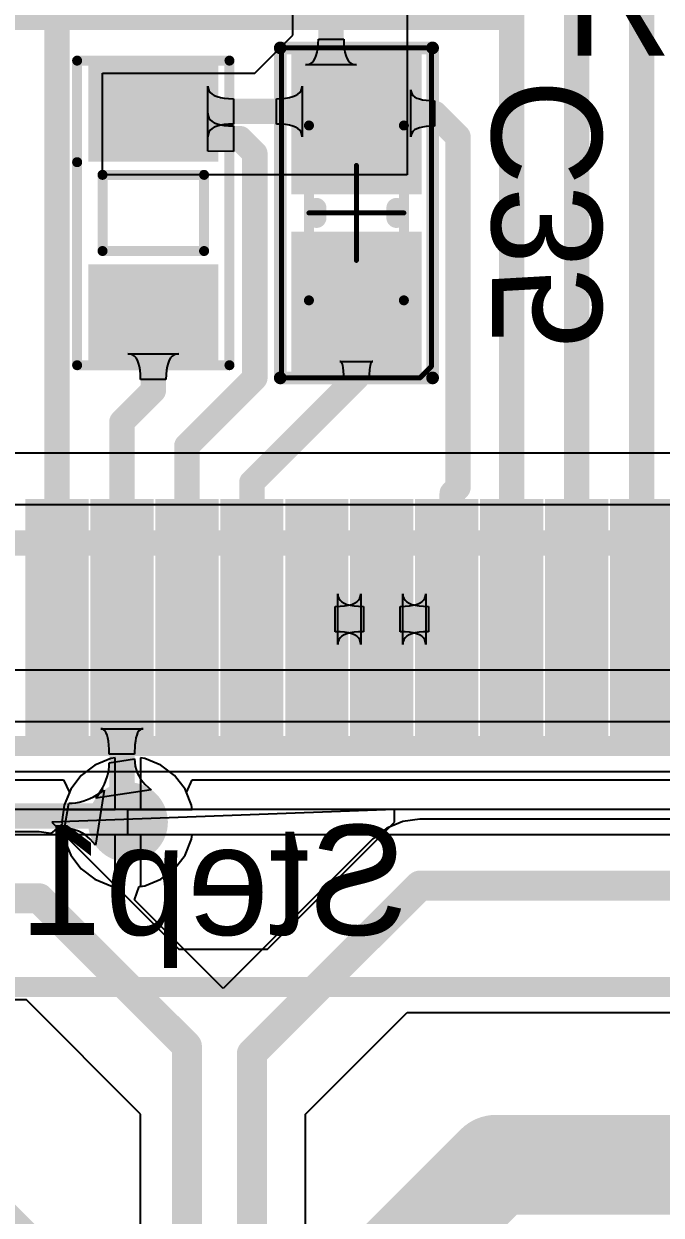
# Model space of a CAD drawing. Header units: millimetres. Extents: x -0.28 to 4.38, y -0.01 to 4.88.
# Drawn here: x 1.824 to 2.075, y 1.3002 to 1.7695 of the extents above; entities that cross this region are included whole.
import ezdxf

# ---------------------------------------------------------------- set-up
doc = ezdxf.new("R2010")
doc.units = ezdxf.units.MM
doc.header["$MEASUREMENT"] = 0
for name, color, linetype in [('BottomLayer', 5, 'Continuous'), ('BottomOverlay', 54, 'Continuous'), ('BottomPaste', 16, 'Continuous'), ('BottomSolder', 6, 'Continuous'), ('Mechanical13', 56, 'Continuous'), ('Mechanical15', 56, 'Continuous'), ('MultiLayer', 9, 'Continuous'), ('TopLayer', 1, 'Continuous'), ('TopOverlay', 2, 'Continuous'), ('TopPaste', 8, 'Continuous'), ('TopSolder', 216, 'Continuous'), ('ViaHoleLayer', 16, 'Continuous')]:
    doc.layers.add(name, color=color, linetype=linetype)

# ---------------------------------------------------------------- blocks, each defined once
blk = doc.blocks.new('DRV8432_B_38')
at = {"layer": 'BottomLayer'}
for points in [[(-0.04331, -0.04272), (-0.04331, -0.05965), (0.04331, -0.04272), (0.04331, -0.05965)], [(-0.04331, -0.06831), (-0.04331, -0.08524), (0.04331, -0.06831), (0.04331, -0.08524)], [(-0.04331, -0.0939), (-0.04331, -0.11083), (0.04331, -0.0939), (0.04331, -0.11083)], [(-0.04331, -0.11949), (-0.04331, -0.13642), (0.04331, -0.11949), (0.04331, -0.13642)], [(-0.04331, -0.14508), (-0.04331, -0.16201), (0.04331, -0.14508), (0.04331, -0.16201)], [(-0.04331, -0.17067), (-0.04331, -0.1876), (0.04331, -0.17067), (0.04331, -0.1876)], [(-0.04331, -0.19626), (-0.04331, -0.21319), (0.04331, -0.19626), (0.04331, -0.21319)], [(-0.04331, -0.22185), (-0.04331, -0.23878), (0.04331, -0.22185), (0.04331, -0.23878)], [(-0.04331, -0.24744), (-0.04331, -0.26437), (0.04331, -0.24744), (0.04331, -0.26437)], [(-0.04331, -0.27303), (-0.04331, -0.28996), (0.04331, -0.27303), (0.04331, -0.28996)]]:
    blk.add_solid(points, dxfattribs=at)
at = {"layer": 'BottomOverlay', "const_width": 0.00787}
for points in [[(0.05, -0.53499), (0.05, 0.1)], [(0.145, -0.045), (0.145, 0.005)], [(0.145, -0.44), (0.145, -0.045)]]:
    blk.add_lwpolyline(points, dxfattribs=at)
at = {"layer": 'BottomOverlay', "const_width": 0.00394}
blk.add_lwpolyline([(0.14303, -0.045, 1), (0.14697, -0.045, 1)], format="xyb", close=True, dxfattribs=at)
blk.add_lwpolyline([(0.14303, -0.045, 1), (0.14697, -0.045, 1)], format="xyb", close=True, dxfattribs=at)
at = {"layer": 'BottomPaste'}
for points in [[(-0.04331, -0.04272), (-0.04331, -0.05965), (0.04331, -0.04272), (0.04331, -0.05965)], [(-0.04331, -0.06831), (-0.04331, -0.08524), (0.04331, -0.06831), (0.04331, -0.08524)], [(-0.04331, -0.0939), (-0.04331, -0.11083), (0.04331, -0.0939), (0.04331, -0.11083)], [(-0.04331, -0.11949), (-0.04331, -0.13642), (0.04331, -0.11949), (0.04331, -0.13642)], [(-0.04331, -0.14508), (-0.04331, -0.16201), (0.04331, -0.14508), (0.04331, -0.16201)], [(-0.04331, -0.17067), (-0.04331, -0.1876), (0.04331, -0.17067), (0.04331, -0.1876)], [(-0.04331, -0.19626), (-0.04331, -0.21319), (0.04331, -0.19626), (0.04331, -0.21319)], [(-0.04331, -0.22185), (-0.04331, -0.23878), (0.04331, -0.22185), (0.04331, -0.23878)], [(-0.04331, -0.24744), (-0.04331, -0.26437), (0.04331, -0.24744), (0.04331, -0.26437)], [(-0.04331, -0.27303), (-0.04331, -0.28996), (0.04331, -0.27303), (0.04331, -0.28996)]]:
    blk.add_solid(points, dxfattribs=at)
at = {"layer": 'BottomSolder'}
for points in [[(-0.04731, -0.03872), (-0.04731, -0.06365), (0.04731, -0.03872), (0.04731, -0.06365)], [(-0.04731, -0.06431), (-0.04731, -0.08924), (0.04731, -0.06431), (0.04731, -0.08924)], [(-0.04731, -0.0899), (-0.04731, -0.11483), (0.04731, -0.0899), (0.04731, -0.11483)], [(-0.04731, -0.11549), (-0.04731, -0.14042), (0.04731, -0.11549), (0.04731, -0.14042)], [(-0.04731, -0.14108), (-0.04731, -0.16601), (0.04731, -0.14108), (0.04731, -0.16601)], [(-0.04731, -0.16667), (-0.04731, -0.1916), (0.04731, -0.16667), (0.04731, -0.1916)], [(-0.04731, -0.19226), (-0.04731, -0.21719), (0.04731, -0.19226), (0.04731, -0.21719)], [(-0.04731, -0.21785), (-0.04731, -0.24278), (0.04731, -0.21785), (0.04731, -0.24278)], [(-0.04731, -0.24344), (-0.04731, -0.26837), (0.04731, -0.24344), (0.04731, -0.26837)], [(-0.04731, -0.26903), (-0.04731, -0.29396), (0.04731, -0.26903), (0.04731, -0.29396)]]:
    blk.add_solid(points, dxfattribs=at)
blk = doc.blocks.new('SW1_SMD_41')
at = {"layer": 'TopLayer'}
for points in [[(-0.16142, -0.01575), (-0.11417, -0.01575), (-0.16142, 0.01575), (-0.11417, 0.01575)], [(0.16142, 0.01575), (0.11417, 0.01575), (0.16142, -0.01575), (0.11417, -0.01575)]]:
    blk.add_solid(points, dxfattribs=at)
at = {"layer": 'TopOverlay', "const_width": 0.01}
for points in [[(0.111, 0.073), (-0.111, 0.073)], [(-0.111, 0.073), (-0.111, 0.028)], [(0.111, 0.073), (0.111, 0.028)], [(-0.05, 0.025), (-0.05, -0.025)], [(0.05, 0.025), (-0.05, 0.025)], [(0.05, 0.025), (0.05, -0.025)], [(-0.111, -0.028), (-0.111, -0.073)], [(0.05, -0.025), (-0.05, -0.025)], [(0.111, -0.028), (0.111, -0.073)], [(0.111, -0.073), (-0.111, -0.073)]]:
    blk.add_lwpolyline(points, dxfattribs=at)
at = {"layer": 'TopOverlay', "const_width": 0.005}
for points in [[(-0.1135, 0.073, 1), (-0.1085, 0.073, 1)], [(-0.1135, 0.073, 1), (-0.1085, 0.073, 1)], [(0.1085, 0.073, 1), (0.1135, 0.073, 1)], [(0.1085, 0.073, 1), (0.1135, 0.073, 1)], [(-0.1135, 0.028, 1), (-0.1085, 0.028, 1)], [(0.1085, 0.028, 1), (0.1135, 0.028, 1)], [(-0.0525, 0.025, 1), (-0.0475, 0.025, 1)], [(-0.0525, 0.025, 1), (-0.0475, 0.025, 1)], [(0.0475, 0.025, 1), (0.0525, 0.025, 1)], [(0.0475, 0.025, 1), (0.0525, 0.025, 1)], [(-0.1135, -0.028, 1), (-0.1085, -0.028, 1)], [(-0.0525, -0.025, 1), (-0.0475, -0.025, 1)], [(-0.0525, -0.025, 1), (-0.0475, -0.025, 1)], [(0.0475, -0.025, 1), (0.0525, -0.025, 1)], [(0.0475, -0.025, 1), (0.0525, -0.025, 1)], [(0.1085, -0.028, 1), (0.1135, -0.028, 1)], [(-0.1135, -0.073, 1), (-0.1085, -0.073, 1)], [(-0.1135, -0.073, 1), (-0.1085, -0.073, 1)], [(0.1085, -0.073, 1), (0.1135, -0.073, 1)], [(0.1085, -0.073, 1), (0.1135, -0.073, 1)]]:
    blk.add_lwpolyline(points, format="xyb", close=True, dxfattribs=at)
at = {"layer": 'TopOverlay'}
blk.add_solid([(-0.05, -0.025), (0.05, -0.025), (-0.05, 0.025), (0.05, 0.025)], dxfattribs=at)
at = {"layer": 'TopPaste'}
for points in [[(-0.16142, -0.01575), (-0.11417, -0.01575), (-0.16142, 0.01575), (-0.11417, 0.01575)], [(0.16142, 0.01575), (0.11417, 0.01575), (0.16142, -0.01575), (0.11417, -0.01575)]]:
    blk.add_solid(points, dxfattribs=at)
at = {"layer": 'TopSolder'}
for points in [[(-0.16542, -0.01975), (-0.11017, -0.01975), (-0.16542, 0.01975), (-0.11017, 0.01975)], [(0.16542, 0.01975), (0.11017, 0.01975), (0.16542, -0.01975), (0.11017, -0.01975)]]:
    blk.add_solid(points, dxfattribs=at)
blk = doc.blocks.new('RES_SMD_0603_BIG_B_42')
at = {"layer": 'BottomLayer'}
for points in [[(-0.05575, -0.02165), (-0.02425, -0.02165), (-0.05575, 0.02165), (-0.02425, 0.02165)], [(0.02425, -0.02165), (0.05575, -0.02165), (0.02425, 0.02165), (0.05575, 0.02165)]]:
    blk.add_solid(points, dxfattribs=at)
at = {"layer": 'BottomOverlay', "const_width": 0.00394}
for points in [[(-0.06, 0.03), (-0.06, -0.03)], [(-0.06, 0.03), (0.02, 0.03)], [(0.02, 0.03), (0.06, 0.03)], [(0.06, 0.03), (0.06, -0.03)], [(-0.015, 0.02), (-0.015, -0.02)], [(-0.015, 0.02), (0.015, 0.02)], [(0.015, 0.02), (0.015, -0.02)], [(-0.015, -0.02), (0.015, -0.02)], [(-0.06, -0.03), (0.06, -0.03)]]:
    blk.add_lwpolyline(points, dxfattribs=at)
at = {"layer": 'BottomOverlay', "const_width": 0.00197}
for points in [[(-0.06098, 0.03, 1), (-0.05902, 0.03, 1)], [(-0.06098, 0.03, 1), (-0.05902, 0.03, 1)], [(0.01901, 0.03, 1), (0.02098, 0.03, 1)], [(0.01901, 0.03, 1), (0.02098, 0.03, 1)], [(0.05902, 0.03, 1), (0.06098, 0.03, 1)], [(0.05902, 0.03, 1), (0.06098, 0.03, 1)], [(-0.01599, 0.02, 1), (-0.01402, 0.02, 1)], [(-0.01599, 0.02, 1), (-0.01402, 0.02, 1)], [(0.01401, 0.02, 1), (0.01598, 0.02, 1)], [(0.01401, 0.02, 1), (0.01598, 0.02, 1)], [(-0.01599, -0.02, 1), (-0.01402, -0.02, 1)], [(-0.01599, -0.02, 1), (-0.01402, -0.02, 1)], [(0.01401, -0.02, 1), (0.01598, -0.02, 1)], [(0.01401, -0.02, 1), (0.01598, -0.02, 1)], [(-0.06098, -0.03, 1), (-0.05902, -0.03, 1)], [(-0.06098, -0.03, 1), (-0.05902, -0.03, 1)], [(0.05902, -0.03, 1), (0.06098, -0.03, 1)], [(0.05902, -0.03, 1), (0.06098, -0.03, 1)]]:
    blk.add_lwpolyline(points, format="xyb", close=True, dxfattribs=at)
at = {"layer": 'BottomPaste'}
for points in [[(-0.05575, -0.02165), (-0.02425, -0.02165), (-0.05575, 0.02165), (-0.02425, 0.02165)], [(0.02425, -0.02165), (0.05575, -0.02165), (0.02425, 0.02165), (0.05575, 0.02165)]]:
    blk.add_solid(points, dxfattribs=at)
at = {"layer": 'BottomSolder'}
for points in [[(-0.05975, -0.02565), (-0.02025, -0.02565), (-0.05975, 0.02565), (-0.02025, 0.02565)], [(0.02025, -0.02565), (0.05975, -0.02565), (0.02025, 0.02565), (0.05975, 0.02565)]]:
    blk.add_solid(points, dxfattribs=at)
blk = doc.blocks.new('CN_SMD_0603_____B_67')
at = {"layer": 'BottomLayer'}
for points in [[(-0.05862, 0.02165), (-0.05862, -0.02165), (-0.01138, 0.02165), (-0.01138, -0.02165)], [(0.01138, 0.02165), (0.01138, -0.02165), (0.05862, 0.02165), (0.05862, -0.02165)]]:
    blk.add_solid(points, dxfattribs=at)
at = {"layer": 'BottomOverlay'}
for points, const_width in [([(-0.065, 0.03), (0.065, 0.03)], 0.005), ([(-0.065, 0.03), (-0.065, -0.03)], 0.005), ([(0.065, 0.03), (0.065, -0.03)], 0.005), ([(-0.00197, 0.01575), (0.00197, 0.01575)], 0.00787), ([(-0.00197, -0.01575), (0.00197, -0.01575)], 0.00787), ([(-0.065, -0.03), (0.065, -0.03)], 0.005)]:
    blk.add_lwpolyline(points, dxfattribs=dict(at, const_width=const_width))
for points, const_width in [([(-0.06625, 0.03, 1), (-0.06375, 0.03, 1)], 0.0025), ([(-0.06625, 0.03, 1), (-0.06375, 0.03, 1)], 0.0025), ([(0.06375, 0.03, 1), (0.06625, 0.03, 1)], 0.0025), ([(0.06375, 0.03, 1), (0.06625, 0.03, 1)], 0.0025), ([(-0.00394, 0.01575, 1), (0, 0.01575, 1)], 0.00394), ([(0, 0.01575, 1), (0.00394, 0.01575, 1)], 0.00394), ([(-0.00394, -0.01575, 1), (0, -0.01575, 1)], 0.00394), ([(0, -0.01575, 1), (0.00394, -0.01575, 1)], 0.00394), ([(-0.06625, -0.03, 1), (-0.06375, -0.03, 1)], 0.0025), ([(-0.06625, -0.03, 1), (-0.06375, -0.03, 1)], 0.0025), ([(0.06375, -0.03, 1), (0.06625, -0.03, 1)], 0.0025), ([(0.06375, -0.03, 1), (0.06625, -0.03, 1)], 0.0025)]:
    blk.add_lwpolyline(points, format="xyb", close=True, dxfattribs=dict(at, const_width=const_width))
at = {"layer": 'BottomPaste'}
for points in [[(-0.05862, 0.02165), (-0.05862, -0.02165), (-0.01138, 0.02165), (-0.01138, -0.02165)], [(0.01138, 0.02165), (0.01138, -0.02165), (0.05862, 0.02165), (0.05862, -0.02165)]]:
    blk.add_solid(points, dxfattribs=at)
at = {"layer": 'BottomSolder'}
for points in [[(-0.06262, 0.02565), (-0.06262, -0.02565), (-0.00738, 0.02565), (-0.00738, -0.02565)], [(0.00738, 0.02565), (0.00738, -0.02565), (0.06262, 0.02565), (0.06262, -0.02565)]]:
    blk.add_solid(points, dxfattribs=at)
at = {"layer": 'Mechanical13', "const_width": 0.00394}
for points in [[(0.03445, 0.0187), (-0.03445, 0.0187)], [(-0.03445, 0.0187), (-0.03445, -0.0187)], [(0.03445, 0.0187), (0.03445, -0.0187)], [(-0.03445, -0.0187), (0.03445, -0.0187)]]:
    blk.add_lwpolyline(points, dxfattribs=at)
at = {"layer": 'Mechanical13', "const_width": 0.00197}
for points in [[(-0.03543, 0.0187, 1), (-0.03346, 0.0187, 1)], [(-0.03543, 0.0187, 1), (-0.03346, 0.0187, 1)], [(0.03346, 0.0187, 1), (0.03543, 0.0187, 1)], [(0.03346, 0.0187, 1), (0.03543, 0.0187, 1)], [(-0.03543, -0.0187, 1), (-0.03346, -0.0187, 1)], [(-0.03543, -0.0187, 1), (-0.03346, -0.0187, 1)], [(0.03346, -0.0187, 1), (0.03543, -0.0187, 1)], [(0.03346, -0.0187, 1), (0.03543, -0.0187, 1)]]:
    blk.add_lwpolyline(points, format="xyb", close=True, dxfattribs=at)
at = {"layer": 'Mechanical15', "const_width": 0.00197}
for points in [[(-0.065, 0.02953), (-0.065, -0.025)], [(-0.065, 0.02953), (0.065, 0.02953)], [(0.065, 0.02953), (0.065, -0.02953)], [(0, 0.0187), (0, -0.0187)], [(-0.0187, 0), (0.0187, 0)], [(-0.065, -0.025), (-0.06047, -0.02953)], [(-0.06047, -0.02953), (0.065, -0.02953)]]:
    blk.add_lwpolyline(points, dxfattribs=at)
at = {"layer": 'Mechanical15', "const_width": 0.000984}
for points in [[(-0.06549, 0.02953, 1), (-0.06451, 0.02953, 1)], [(-0.06549, 0.02953, 1), (-0.06451, 0.02953, 1)], [(0.06451, 0.02953, 1), (0.06549, 0.02953, 1)], [(0.06451, 0.02953, 1), (0.06549, 0.02953, 1)], [(-0.00049, 0.0187, 1), (0.00049, 0.0187, 1)], [(-0.01919, 0, 1), (-0.01821, 0, 1)], [(0.01821, 0, 1), (0.01919, 0, 1)], [(-0.00049, -0.0187, 1), (0.00049, -0.0187, 1)], [(-0.06549, -0.025, 1), (-0.06451, -0.025, 1)], [(-0.06549, -0.025, 1), (-0.06451, -0.025, 1)], [(-0.06096, -0.02953, 1), (-0.05998, -0.02953, 1)], [(-0.06096, -0.02953, 1), (-0.05998, -0.02953, 1)], [(0.06451, -0.02953, 1), (0.06549, -0.02953, 1)], [(0.06451, -0.02953, 1), (0.06549, -0.02953, 1)]]:
    blk.add_lwpolyline(points, format="xyb", close=True, dxfattribs=at)

msp = doc.modelspace()

# ---------------------------------------------------------------- linework, layer by layer
at = {"layer": 'BottomLayer'}
for p, q in [((1.93, 1.765), (1.93, 1.825)), ((1.975, 1.825), (1.975, 1.71)), ((1.915, 1.75), (1.93, 1.765)), ((1.9398, 1.75986), (1.93995, 1.76158)), ((1.93995, 1.76158), (1.94, 1.7635)), ((1.94, 1.7635), (1.95, 1.7635)), ((1.95, 1.7635), (1.95005, 1.76158)), ((1.95005, 1.76158), (1.9502, 1.75986)), ((1.9382, 1.755), (1.93875, 1.75591)), ((1.93875, 1.75591), (1.9392, 1.75703)), ((1.9392, 1.75703), (1.93955, 1.75834)), ((1.93955, 1.75834), (1.9398, 1.75986)), ((1.9502, 1.75986), (1.95045, 1.75834)), ((1.95045, 1.75834), (1.9508, 1.75703)), ((1.9508, 1.75703), (1.95125, 1.75591)), ((1.95125, 1.75591), (1.9518, 1.755)), ((1.935, 1.75338), (1.93595, 1.75348)), ((1.955, 1.75338), (1.935, 1.75338)), ((1.93595, 1.75348), (1.9368, 1.75379)), ((1.9368, 1.75379), (1.93755, 1.75429)), ((1.93755, 1.75429), (1.9382, 1.755)), ((1.9518, 1.755), (1.95245, 1.75429)), ((1.95245, 1.75429), (1.9532, 1.75379)), ((1.9532, 1.75379), (1.95405, 1.75348)), ((1.95405, 1.75348), (1.955, 1.75338)), ((1.855, 1.75), (1.915, 1.75)), ((1.855, 1.71), (1.855, 1.75)), ((1.89653, 1.725), (1.89653, 1.745)), ((1.89653, 1.745), (1.89663, 1.74405)), ((1.89663, 1.74405), (1.89693, 1.7432)), ((1.89693, 1.7432), (1.89743, 1.74245)), ((1.89743, 1.74245), (1.89813, 1.7418)), ((1.89813, 1.7418), (1.89903, 1.74125)), ((1.89903, 1.74125), (1.90013, 1.7408)), ((1.92994, 1.7408), (1.93106, 1.74125)), ((1.93106, 1.74125), (1.93197, 1.7418)), ((1.93197, 1.7418), (1.93268, 1.74245)), ((1.93268, 1.74245), (1.93318, 1.7432)), ((1.93318, 1.7432), (1.93349, 1.74405)), ((1.93349, 1.74405), (1.93359, 1.745)), ((1.93359, 1.745), (1.93359, 1.725)), ((1.97641, 1.72494), (1.97641, 1.74347)), ((1.97641, 1.74347), (1.97651, 1.74266)), ((1.97651, 1.74266), (1.97679, 1.74193)), ((1.97679, 1.74193), (1.97726, 1.74129)), ((1.97726, 1.74129), (1.97791, 1.74074)), ((1.90013, 1.7408), (1.90143, 1.74045)), ((1.90143, 1.74045), (1.90293, 1.7402)), ((1.90293, 1.7402), (1.90463, 1.74005)), ((1.90463, 1.74005), (1.90653, 1.74)), ((1.90653, 1.74), (1.90653, 1.73)), ((1.92347, 1.74), (1.92539, 1.74005)), ((1.92347, 1.73), (1.92347, 1.74)), ((1.92539, 1.74005), (1.92711, 1.7402)), ((1.92711, 1.7402), (1.92863, 1.74045)), ((1.92863, 1.74045), (1.92994, 1.7408)), ((1.97791, 1.74074), (1.97876, 1.74027)), ((1.97876, 1.74027), (1.97979, 1.73989)), ((1.97979, 1.73989), (1.98101, 1.73959)), ((1.98101, 1.73959), (1.98242, 1.73938)), ((1.98242, 1.73938), (1.98401, 1.73925)), ((1.98401, 1.73925), (1.9858, 1.7392)), ((1.9858, 1.7392), (1.9858, 1.7292)), ((1.89653, 1.71937), (1.89653, 1.73425)), ((1.89653, 1.73425), (1.89663, 1.7333)), ((1.89663, 1.7333), (1.89693, 1.73245)), ((1.89693, 1.73245), (1.89743, 1.7317)), ((1.89743, 1.72755), (1.89693, 1.7268)), ((1.89743, 1.7317), (1.89813, 1.73105)), ((1.89813, 1.7282), (1.89743, 1.72755)), ((1.89813, 1.73105), (1.89903, 1.7305)), ((1.89903, 1.72875), (1.89813, 1.7282)), ((1.89903, 1.7305), (1.90013, 1.73005)), ((1.90013, 1.7292), (1.89903, 1.72875)), ((1.90013, 1.73005), (1.90143, 1.7297)), ((1.90143, 1.72955), (1.90013, 1.7292)), ((1.90293, 1.7298), (1.90143, 1.72955)), ((1.90143, 1.7297), (1.90293, 1.72945)), ((1.90463, 1.72995), (1.90293, 1.7298)), ((1.90293, 1.72945), (1.90463, 1.7293)), ((1.90653, 1.73), (1.90463, 1.72995)), ((1.90463, 1.7293), (1.90653, 1.72925)), ((1.90653, 1.72925), (1.90653, 1.71925)), ((1.92539, 1.72995), (1.92347, 1.73)), ((1.92711, 1.7298), (1.92539, 1.72995)), ((1.92863, 1.72955), (1.92711, 1.7298)), ((1.92994, 1.7292), (1.92863, 1.72955)), ((1.93106, 1.72875), (1.92994, 1.7292)), ((1.93197, 1.7282), (1.93106, 1.72875)), ((1.93268, 1.72755), (1.93197, 1.7282)), ((1.93318, 1.7268), (1.93268, 1.72755)), ((1.97791, 1.72767), (1.97726, 1.72712)), ((1.97876, 1.72814), (1.97791, 1.72767)), ((1.97979, 1.72852), (1.97876, 1.72814)), ((1.98101, 1.72882), (1.97979, 1.72852)), ((1.98242, 1.72903), (1.98101, 1.72882)), ((1.98401, 1.72916), (1.98242, 1.72903)), ((1.9858, 1.7292), (1.98401, 1.72916)), ((1.89663, 1.72595), (1.89653, 1.725)), ((1.89693, 1.7268), (1.89663, 1.72595)), ((1.93349, 1.72595), (1.93318, 1.7268)), ((1.93359, 1.725), (1.93349, 1.72595)), ((1.97651, 1.72575), (1.97641, 1.72494)), ((1.97679, 1.72648), (1.97651, 1.72575)), ((1.97726, 1.72712), (1.97679, 1.72648)), ((1.90653, 1.71925), (1.89653, 1.71937)), ((1.975, 1.71), (1.855, 1.71)), ((1.86595, 1.63939), (1.865, 1.63949)), ((1.865, 1.63949), (1.885, 1.63949)), ((1.8668, 1.63909), (1.86595, 1.63939)), ((1.86755, 1.63858), (1.8668, 1.63909)), ((1.8682, 1.63787), (1.86755, 1.63858)), ((1.88245, 1.63858), (1.8818, 1.63787)), ((1.8832, 1.63909), (1.88245, 1.63858)), ((1.88405, 1.63939), (1.8832, 1.63909)), ((1.885, 1.63949), (1.88405, 1.63939)), ((1.86875, 1.63696), (1.8682, 1.63787)), ((1.8692, 1.63585), (1.86875, 1.63696)), ((1.86955, 1.63453), (1.8692, 1.63585)), ((1.8698, 1.63302), (1.86955, 1.63453)), ((1.88045, 1.63453), (1.8802, 1.63302)), ((1.8808, 1.63585), (1.88045, 1.63453)), ((1.88125, 1.63696), (1.8808, 1.63585)), ((1.8818, 1.63787), (1.88125, 1.63696)), ((1.94879, 1.63643), (1.9485, 1.6365)), ((1.9485, 1.6365), (1.9615, 1.6365)), ((1.94904, 1.63624), (1.94879, 1.63643)), ((1.94927, 1.63591), (1.94904, 1.63624)), ((1.94946, 1.63546), (1.94927, 1.63591)), ((1.94963, 1.63487), (1.94946, 1.63546)), ((1.94976, 1.63416), (1.94963, 1.63487)), ((1.94999, 1.63123), (1.94976, 1.63416)), ((1.96013, 1.63331), (1.96002, 1.63123)), ((1.96024, 1.63416), (1.96013, 1.63331)), ((1.96037, 1.63487), (1.96024, 1.63416)), ((1.96054, 1.63546), (1.96037, 1.63487)), ((1.96073, 1.63591), (1.96054, 1.63546)), ((1.96096, 1.63624), (1.96073, 1.63591)), ((1.96121, 1.63643), (1.96096, 1.63624)), ((1.9615, 1.6365), (1.96121, 1.63643)), ((1.86995, 1.63129), (1.8698, 1.63302)), ((1.87, 1.62937), (1.86995, 1.63129)), ((1.88, 1.62937), (1.87, 1.62937)), ((1.88005, 1.63129), (1.88, 1.62937)), ((1.8802, 1.63302), (1.88005, 1.63129)), ((1.95, 1.63), (1.94999, 1.63123)), ((1.96, 1.63), (1.95, 1.63)), ((1.96002, 1.63123), (1.96, 1.63)), ((1.94763, 1.525), (1.94763, 1.545)), ((1.94763, 1.545), (1.94774, 1.54405)), ((1.95667, 1.54405), (1.95678, 1.545)), ((1.95678, 1.545), (1.95678, 1.525)), ((1.97322, 1.525), (1.97322, 1.545)), ((1.97322, 1.545), (1.97333, 1.54405)), ((1.98226, 1.54405), (1.98237, 1.545)), ((1.98237, 1.545), (1.98237, 1.525)), ((1.94666, 1.54), (1.94858, 1.54005)), ((1.94666, 1.53), (1.94666, 1.54)), ((1.94774, 1.54405), (1.94804, 1.5432)), ((1.94804, 1.5432), (1.94854, 1.54245)), ((1.94854, 1.54245), (1.94925, 1.5418)), ((1.94858, 1.54005), (1.9503, 1.5402)), ((1.94925, 1.5418), (1.95016, 1.54125)), ((1.95016, 1.54125), (1.95128, 1.5408)), ((1.9503, 1.5402), (1.95182, 1.54045)), ((1.95128, 1.5408), (1.95259, 1.54045)), ((1.95182, 1.54045), (1.95313, 1.5408)), ((1.95259, 1.54045), (1.95411, 1.5402)), ((1.95313, 1.5408), (1.95425, 1.54125)), ((1.95411, 1.5402), (1.95583, 1.54005)), ((1.95425, 1.54125), (1.95516, 1.5418)), ((1.95516, 1.5418), (1.95586, 1.54245)), ((1.95583, 1.54005), (1.95775, 1.54)), ((1.95586, 1.54245), (1.95637, 1.5432)), ((1.95637, 1.5432), (1.95667, 1.54405)), ((1.95775, 1.54), (1.95775, 1.53)), ((1.97225, 1.54), (1.97417, 1.54005)), ((1.97225, 1.53), (1.97225, 1.54)), ((1.97333, 1.54405), (1.97363, 1.5432)), ((1.97363, 1.5432), (1.97414, 1.54245)), ((1.97414, 1.54245), (1.97484, 1.5418)), ((1.97417, 1.54005), (1.97589, 1.5402)), ((1.97484, 1.5418), (1.97575, 1.54125)), ((1.97575, 1.54125), (1.97687, 1.5408)), ((1.97589, 1.5402), (1.97741, 1.54045)), ((1.97687, 1.5408), (1.97818, 1.54045)), ((1.97741, 1.54045), (1.97872, 1.5408)), ((1.97818, 1.54045), (1.9797, 1.5402)), ((1.97872, 1.5408), (1.97984, 1.54125)), ((1.9797, 1.5402), (1.98142, 1.54005)), ((1.97984, 1.54125), (1.98075, 1.5418)), ((1.98075, 1.5418), (1.98146, 1.54245)), ((1.98142, 1.54005), (1.98334, 1.54)), ((1.98146, 1.54245), (1.98196, 1.5432)), ((1.98196, 1.5432), (1.98226, 1.54405)), ((1.98334, 1.54), (1.98334, 1.53)), ((1.94858, 1.52995), (1.94666, 1.53)), ((1.94774, 1.52595), (1.94763, 1.525)), ((1.94804, 1.5268), (1.94774, 1.52595)), ((1.94854, 1.52755), (1.94804, 1.5268)), ((1.94925, 1.5282), (1.94854, 1.52755)), ((1.9503, 1.5298), (1.94858, 1.52995)), ((1.95016, 1.52875), (1.94925, 1.5282)), ((1.95128, 1.5292), (1.95016, 1.52875)), ((1.95182, 1.52955), (1.9503, 1.5298)), ((1.95259, 1.52955), (1.95128, 1.5292)), ((1.95313, 1.5292), (1.95182, 1.52955)), ((1.95411, 1.5298), (1.95259, 1.52955)), ((1.95425, 1.52875), (1.95313, 1.5292)), ((1.95583, 1.52995), (1.95411, 1.5298)), ((1.95516, 1.5282), (1.95425, 1.52875)), ((1.95586, 1.52755), (1.95516, 1.5282)), ((1.95775, 1.53), (1.95583, 1.52995)), ((1.95637, 1.5268), (1.95586, 1.52755)), ((1.95667, 1.52595), (1.95637, 1.5268)), ((1.95678, 1.525), (1.95667, 1.52595)), ((1.97417, 1.52995), (1.97225, 1.53)), ((1.97333, 1.52595), (1.97322, 1.525)), ((1.97363, 1.5268), (1.97333, 1.52595)), ((1.97414, 1.52755), (1.97363, 1.5268)), ((1.97484, 1.5282), (1.97414, 1.52755)), ((1.97589, 1.5298), (1.97417, 1.52995)), ((1.97575, 1.52875), (1.97484, 1.5282)), ((1.97687, 1.5292), (1.97575, 1.52875)), ((1.97741, 1.52955), (1.97589, 1.5298)), ((1.97818, 1.52955), (1.97687, 1.5292)), ((1.97872, 1.5292), (1.97741, 1.52955)), ((1.9797, 1.5298), (1.97818, 1.52955)), ((1.97984, 1.52875), (1.97872, 1.5292)), ((1.98142, 1.52995), (1.9797, 1.5298)), ((1.98075, 1.5282), (1.97984, 1.52875)), ((1.98146, 1.52755), (1.98075, 1.5282)), ((1.98334, 1.53), (1.98142, 1.52995)), ((1.98196, 1.5268), (1.98146, 1.52755)), ((1.98226, 1.52595), (1.98196, 1.5268)), ((1.98237, 1.525), (1.98226, 1.52595)), ((1.85493, 1.49171), (1.85429, 1.49181)), ((1.85429, 1.49181), (1.87098, 1.49181)), ((1.8555, 1.49141), (1.85493, 1.49171)), ((1.856, 1.49091), (1.8555, 1.49141)), ((1.85643, 1.49021), (1.856, 1.49091)), ((1.8568, 1.48931), (1.85643, 1.49021)), ((1.8571, 1.48821), (1.8568, 1.48931)), ((1.85734, 1.48691), (1.8571, 1.48821)), ((1.86817, 1.48821), (1.86794, 1.48691)), ((1.86847, 1.48931), (1.86817, 1.48821)), ((1.86884, 1.49021), (1.86847, 1.48931)), ((1.86928, 1.49091), (1.86884, 1.49021)), ((1.86978, 1.49141), (1.86928, 1.49091)), ((1.87035, 1.49171), (1.86978, 1.49141)), ((1.87098, 1.49181), (1.87035, 1.49171)), ((1.8576, 1.48371), (1.85734, 1.48691)), ((1.85764, 1.48181), (1.8576, 1.48371)), ((1.86777, 1.48541), (1.86764, 1.48181)), ((1.86794, 1.48691), (1.86777, 1.48541)), ((1.86764, 1.48181), (1.85764, 1.48181)), ((1.85764, 1.47837), (1.86764, 1.47997)), ((1.86764, 1.47997), (1.8677, 1.47851)), ((1.8677, 1.47851), (1.8679, 1.4771)), ((1.6275, 1.475), (2.1925, 1.475)), ((1.8568, 1.47281), (1.85717, 1.4742)), ((1.85717, 1.4742), (1.85743, 1.47559)), ((1.85743, 1.47559), (1.85759, 1.47698)), ((1.85759, 1.47698), (1.85764, 1.47837)), ((1.8679, 1.4771), (1.86823, 1.47574)), ((1.86823, 1.47574), (1.86869, 1.47444)), ((1.86869, 1.47444), (1.86928, 1.47319)), ((1.65504, 1.47169), (1.83968, 1.47169)), ((1.83968, 1.47169), (1.84197, 1.46669)), ((1.85508, 1.46863), (1.85576, 1.47002)), ((1.85576, 1.47002), (1.85633, 1.47141)), ((1.85633, 1.47141), (1.8568, 1.47281)), ((1.86928, 1.47319), (1.87, 1.472)), ((1.87, 1.472), (1.87086, 1.47086)), ((1.87086, 1.47086), (1.87185, 1.46978)), ((1.87185, 1.46978), (1.87296, 1.46875)), ((1.88803, 1.46669), (1.89032, 1.47169)), ((1.89032, 1.47169), (2.14701, 1.47169)), ((1.84197, 1.46669), (1.83991, 1.46172)), ((1.85002, 1.46432), (1.85142, 1.46499)), ((1.85142, 1.46499), (1.85281, 1.46577)), ((1.8556, 1.46764), (1.85218, 1.44586)), ((1.87421, 1.46777), (1.85241, 1.46447)), ((1.85241, 1.46447), (1.85341, 1.46585)), ((1.85281, 1.46577), (1.85421, 1.46665)), ((1.85341, 1.46585), (1.85508, 1.46863)), ((1.85421, 1.46665), (1.8556, 1.46764)), ((1.87296, 1.46875), (1.87421, 1.46777)), ((1.89009, 1.46172), (1.88803, 1.46669)), ((1.97, 1.46), (1.835, 1.455)), ((1.83991, 1.46172), (1.83903, 1.455)), ((1.84001, 1.45245), (1.84168, 1.46245)), ((1.84168, 1.46245), (1.84307, 1.4625)), ((1.84307, 1.4625), (1.84446, 1.46266)), ((1.84446, 1.46266), (1.84585, 1.46291)), ((1.84585, 1.46291), (1.84724, 1.46328)), ((1.84724, 1.46328), (1.84863, 1.46375)), ((1.84863, 1.46375), (1.85002, 1.46432)), ((1.865, 1.45), (1.865, 1.46)), ((1.865, 1.46), (1.89031, 1.46)), ((1.89031, 1.46), (1.89009, 1.46172)), ((1.97, 1.455), (1.97, 1.46)), ((1.835, 1.455), (1.885, 1.405)), ((1.83903, 1.455), (1.83913, 1.4542)), ((1.92, 1.405), (1.97, 1.455)), ((1.97324, 1.45524), (1.96694, 1.45263)), ((1.98, 1.45613), (1.97324, 1.45524)), ((2.23835, 1.45613), (1.98, 1.45613)), ((1.83, 1.45113), (1.56165, 1.45113)), ((1.83458, 1.45053), (1.83, 1.45113)), ((1.83913, 1.4542), (1.83458, 1.45053)), ((1.84148, 1.45238), (1.84001, 1.45245)), ((1.84289, 1.45218), (1.84148, 1.45238)), ((1.84424, 1.45185), (1.84289, 1.45218)), ((1.84554, 1.45139), (1.84424, 1.45185)), ((1.84679, 1.4508), (1.84554, 1.45139)), ((1.84798, 1.45008), (1.84679, 1.4508)), ((1.96694, 1.45263), (1.96152, 1.44848)), ((2.2175, 1.45), (1.5925, 1.45)), ((1.84911, 1.44922), (1.84798, 1.45008)), ((1.85019, 1.44823), (1.84911, 1.44922)), ((1.85121, 1.44711), (1.85019, 1.44823)), ((1.85218, 1.44586), (1.85121, 1.44711)), ((1.89031, 1.45), (1.865, 1.45)), ((1.88749, 1.44201), (1.89009, 1.44828)), ((1.89009, 1.44828), (1.89031, 1.45)), ((1.96152, 1.44848), (1.9025, 1.38945)), ((1.88336, 1.43664), (1.88749, 1.44201)), ((1.87799, 1.43251), (1.88336, 1.43664)), ((1.87172, 1.42991), (1.87799, 1.43251)), ((1.86762, 1.42433), (1.86941, 1.42961)), ((1.86941, 1.42961), (1.87172, 1.42991)), ((1.9025, 1.38945), (1.86762, 1.42433)), ((1.885, 1.405), (1.92, 1.405)), ((1.825, 1.385), (1.28, 1.385)), ((1.87, 1.34), (1.825, 1.385)), ((1.935, 1.34), (1.975, 1.38)), ((1.975, 1.38), (2.635, 1.38)), ((1.87, 1.09), (1.87, 1.34)), ((1.935, 1.09), (1.935, 1.34))]:
    msp.add_line(p, q, dxfattribs=at)
for points, const_width in [([(2.06736, 1.535), (2.06736, 1.94764)], 0.01), ([(2.04177, 1.535), (2.04177, 1.90823)], 0.01), ([(2.01618, 1.535), (2.01618, 1.84947)], 0.01), ([(1.945, 1.745), (1.945, 1.805)], 0.01), ([(1.83705, 1.535), (1.83705, 1.79705)], 0.01), ([(1.945, 1.745), (1.955, 1.735)], 0.01), ([(1.875, 1.735), (1.885, 1.735)], 0.01), ([(1.885, 1.735), (1.89, 1.735)], 0.01), ([(1.89, 1.735), (1.955, 1.735)], 0.01), ([(1.955, 1.735), (1.9558, 1.7342)], 0.01), ([(1.9558, 1.7342), (1.9858, 1.7342)], 0.01), ([(1.9858, 1.7342), (1.995, 1.725)], 0.01), ([(1.885, 1.7309), (1.89165, 1.72425)], 0.01), ([(1.89165, 1.72425), (1.90914, 1.72425)], 0.01), ([(1.90914, 1.72425), (1.915, 1.71839)], 0.01), ([(1.995, 1.5868), (1.995, 1.725)], 0.01), ([(1.915, 1.63), (1.915, 1.71839)], 0.01), ([(1.955, 1.63), (1.955, 1.66)], 0.01), ([(1.875, 1.625), (1.875, 1.655)], 0.01), ([(1.88823, 1.60323), (1.915, 1.63)], 0.01), ([(1.91382, 1.58882), (1.955, 1.63)], 0.01), ([(1.86264, 1.61264), (1.875, 1.625)], 0.01), ([(1.86264, 1.535), (1.86264, 1.61264)], 0.01), ([(1.88823, 1.535), (1.88823, 1.60323)], 0.01), ([(1.91382, 1.535), (1.91382, 1.58882)], 0.01), ([(1.99272, 1.58452), (1.995, 1.5868)], 0.01), ([(1.99272, 1.53713), (1.99272, 1.58452)], 0.01), ([(1.86264, 1.46264), (1.86264, 1.535)], 0.01), ([(1.93941, 1.535), (1.965, 1.535)], 0.01), ([(1.965, 1.535), (1.99059, 1.535)], 0.01), ([(1.99059, 1.535), (1.99272, 1.53713)], 0.01), ([(1.86, 1.46), (1.86264, 1.46264)], 0.01), ([(1.72991, 1.45745), (1.86255, 1.45745)], 0.01), ([(1.86255, 1.45745), (1.865, 1.455)], 0.01), ([(1.91382, 1.36382), (1.98, 1.43)], 0.01181), ([(1.98, 1.43), (2.29425, 1.43)], 0.01181), ([(1.51721, 1.425), (1.83, 1.425)], 0.01181), ([(1.83, 1.425), (1.88823, 1.36677)], 0.01181), ([(1.88823, 1.015), (1.88823, 1.36677)], 0.01181), ([(1.91382, 1.015), (1.91382, 1.36382)], 0.01181), ([(1.76705, 1.33), (1.83705, 1.26)], 0.03937), ([(1.965, 1.275), (2.01, 1.32)], 0.03937), ([(2.01, 1.32), (2.29, 1.32)], 0.03937)]:
    msp.add_lwpolyline(points, dxfattribs=dict(at, const_width=const_width))
for points, const_width in [([(1.9425, 1.745, 1), (1.9475, 1.745, 1)], 0.005), ([(1.9425, 1.745, 1), (1.9475, 1.745, 1)], 0.005), ([(1.8725, 1.735, 1), (1.8775, 1.735, 1)], 0.005), ([(1.8825, 1.735, 1), (1.8875, 1.735, 1)], 0.005), ([(1.8825, 1.735, 1), (1.8875, 1.735, 1)], 0.005), ([(1.8875, 1.735, 1), (1.8925, 1.735, 1)], 0.005), ([(1.8875, 1.735, 1), (1.8925, 1.735, 1)], 0.005), ([(1.9525, 1.735, 1), (1.9575, 1.735, 1)], 0.005), ([(1.9525, 1.735, 1), (1.9575, 1.735, 1)], 0.005), ([(1.9525, 1.735, 1), (1.9575, 1.735, 1)], 0.005), ([(1.9533, 1.7342, 1), (1.9583, 1.7342, 1)], 0.005), ([(1.9533, 1.7342, 1), (1.9583, 1.7342, 1)], 0.005), ([(1.9833, 1.7342, 1), (1.9883, 1.7342, 1)], 0.005), ([(1.9833, 1.7342, 1), (1.9883, 1.7342, 1)], 0.005), ([(1.8825, 1.7309, 1), (1.8875, 1.7309, 1)], 0.005), ([(1.88915, 1.72425, 1), (1.89415, 1.72425, 1)], 0.005), ([(1.88915, 1.72425, 1), (1.89415, 1.72425, 1)], 0.005), ([(1.90664, 1.72425, 1), (1.91164, 1.72425, 1)], 0.005), ([(1.90664, 1.72425, 1), (1.91164, 1.72425, 1)], 0.005), ([(1.9925, 1.725, 1), (1.9975, 1.725, 1)], 0.005), ([(1.9925, 1.725, 1), (1.9975, 1.725, 1)], 0.005), ([(1.9125, 1.71839, 1), (1.9175, 1.71839, 1)], 0.005), ([(1.9125, 1.71839, 1), (1.9175, 1.71839, 1)], 0.005), ([(1.9525, 1.66, 1), (1.9575, 1.66, 1)], 0.005), ([(1.8725, 1.655, 1), (1.8775, 1.655, 1)], 0.005), ([(1.9125, 1.63, 1), (1.9175, 1.63, 1)], 0.005), ([(1.9125, 1.63, 1), (1.9175, 1.63, 1)], 0.005), ([(1.9525, 1.63, 1), (1.9575, 1.63, 1)], 0.005), ([(1.9525, 1.63, 1), (1.9575, 1.63, 1)], 0.005), ([(1.8725, 1.625, 1), (1.8775, 1.625, 1)], 0.005), ([(1.8725, 1.625, 1), (1.8775, 1.625, 1)], 0.005), ([(1.86014, 1.61264, 1), (1.86514, 1.61264, 1)], 0.005), ([(1.86014, 1.61264, 1), (1.86514, 1.61264, 1)], 0.005), ([(1.88573, 1.60323, 1), (1.89073, 1.60323, 1)], 0.005), ([(1.88573, 1.60323, 1), (1.89073, 1.60323, 1)], 0.005), ([(1.91132, 1.58882, 1), (1.91632, 1.58882, 1)], 0.005), ([(1.91132, 1.58882, 1), (1.91632, 1.58882, 1)], 0.005), ([(1.9925, 1.5868, 1), (1.9975, 1.5868, 1)], 0.005), ([(1.9925, 1.5868, 1), (1.9975, 1.5868, 1)], 0.005), ([(1.99022, 1.58452, 1), (1.99522, 1.58452, 1)], 0.005), ([(1.99022, 1.58452, 1), (1.99522, 1.58452, 1)], 0.005), ([(1.83455, 1.535, 1), (1.83955, 1.535, 1)], 0.005), ([(1.86014, 1.535, 1), (1.86514, 1.535, 1)], 0.005), ([(1.86014, 1.535, 1), (1.86514, 1.535, 1)], 0.005), ([(1.88573, 1.535, 1), (1.89073, 1.535, 1)], 0.005), ([(1.91132, 1.535, 1), (1.91632, 1.535, 1)], 0.005), ([(1.93691, 1.535, 1), (1.94191, 1.535, 1)], 0.005), ([(1.9625, 1.535, 1), (1.9675, 1.535, 1)], 0.005), ([(1.9625, 1.535, 1), (1.9675, 1.535, 1)], 0.005), ([(1.98809, 1.535, 1), (1.99309, 1.535, 1)], 0.005), ([(1.98809, 1.535, 1), (1.99309, 1.535, 1)], 0.005), ([(1.99022, 1.53713, 1), (1.99522, 1.53713, 1)], 0.005), ([(1.99022, 1.53713, 1), (1.99522, 1.53713, 1)], 0.005), ([(2.01368, 1.535, 1), (2.01868, 1.535, 1)], 0.005), ([(2.03927, 1.535, 1), (2.04427, 1.535, 1)], 0.005), ([(2.06486, 1.535, 1), (2.06986, 1.535, 1)], 0.005), ([(1.85713, 1.455, 1), (1.87287, 1.455, 1)], 0.01575), ([(1.8575, 1.46, 1), (1.8625, 1.46, 1)], 0.005), ([(1.86014, 1.46264, 1), (1.86514, 1.46264, 1)], 0.005), ([(1.86014, 1.46264, 1), (1.86514, 1.46264, 1)], 0.005), ([(1.86005, 1.45745, 1), (1.86505, 1.45745, 1)], 0.005), ([(1.86005, 1.45745, 1), (1.86505, 1.45745, 1)], 0.005), ([(1.8625, 1.455, 1), (1.8675, 1.455, 1)], 0.005), ([(1.97705, 1.43, 1), (1.98295, 1.43, 1)], 0.00591), ([(1.97705, 1.43, 1), (1.98295, 1.43, 1)], 0.00591), ([(1.82705, 1.425, 1), (1.83295, 1.425, 1)], 0.00591), ([(1.82705, 1.425, 1), (1.83295, 1.425, 1)], 0.00591), ([(1.88528, 1.36677, 1), (1.89118, 1.36677, 1)], 0.00591), ([(1.88528, 1.36677, 1), (1.89118, 1.36677, 1)], 0.00591), ([(1.91087, 1.36382, 1), (1.91677, 1.36382, 1)], 0.00591), ([(1.91087, 1.36382, 1), (1.91677, 1.36382, 1)], 0.00591), ([(2.00016, 1.32, 1), (2.01984, 1.32, 1)], 0.01969), ([(2.00016, 1.32, 1), (2.01984, 1.32, 1)], 0.01969)]:
    msp.add_lwpolyline(points, format="xyb", close=True, dxfattribs=dict(at, const_width=const_width))
at = {"layer": 'MultiLayer', "const_width": 0.01575}
msp.add_lwpolyline([(1.85713, 1.455, 1), (1.87287, 1.455, 1)], format="xyb", close=True, dxfattribs=at)
at = {"layer": 'TopLayer'}
for p, q in [((2.1922, 1.60039), (1.68039, 1.60039)), ((2.805, 1.58), (1.25, 1.58)), ((1.26476, 1.515), (2.74, 1.515)), ((1.3065, 1.49461), (2.3347, 1.49461)), ((1.85828, 1.48009), (1.85201, 1.47749)), ((1.86, 1.48031), (1.85828, 1.48009)), ((1.86, 1.46), (1.86, 1.48031)), ((1.87172, 1.48009), (1.87, 1.48031)), ((1.87, 1.48031), (1.87, 1.46)), ((1.87799, 1.47749), (1.87172, 1.48009)), ((1.85201, 1.47749), (1.84664, 1.47336)), ((1.88336, 1.47336), (1.87799, 1.47749)), ((1.84664, 1.47336), (1.84251, 1.46799)), ((1.88749, 1.46799), (1.88336, 1.47336)), ((1.84251, 1.46799), (1.83991, 1.46172)), ((1.89009, 1.46172), (1.88749, 1.46799)), ((2.21, 1.46), (1.615, 1.46)), ((1.83991, 1.46172), (1.83969, 1.46)), ((1.83969, 1.46), (1.86, 1.46)), ((1.87, 1.46), (1.89031, 1.46)), ((1.89031, 1.46), (1.89009, 1.46172)), ((1.86, 1.45), (1.83969, 1.45)), ((1.83969, 1.45), (1.83991, 1.44828)), ((1.83991, 1.44828), (1.84251, 1.44201)), ((1.86, 1.42969), (1.86, 1.45)), ((1.89031, 1.45), (1.87, 1.45)), ((1.87, 1.45), (1.87, 1.42969)), ((1.88749, 1.44201), (1.89009, 1.44828)), ((1.89009, 1.44828), (1.89031, 1.45)), ((1.84251, 1.44201), (1.84664, 1.43664)), ((1.88336, 1.43664), (1.88749, 1.44201)), ((1.84664, 1.43664), (1.85201, 1.43251)), ((1.87799, 1.43251), (1.88336, 1.43664)), ((1.85201, 1.43251), (1.85828, 1.42991)), ((1.87172, 1.42991), (1.87799, 1.43251)), ((1.85828, 1.42991), (1.86, 1.42969)), ((1.87, 1.42969), (1.87172, 1.42991))]:
    msp.add_line(p, q, dxfattribs=at)
at = {"layer": 'TopLayer', "const_width": 0.01}
msp.add_lwpolyline([(1.65086, 1.565), (2.22, 1.565)], dxfattribs=at)
at = {"layer": 'TopLayer', "const_width": 0.01575}
msp.add_lwpolyline([(1.85713, 1.455, 1), (1.87287, 1.455, 1)], format="xyb", close=True, dxfattribs=at)
at = {"layer": 'ViaHoleLayer', "const_width": 0.00984}
msp.add_lwpolyline([(1.86008, 1.455, 1), (1.86992, 1.455, 1)], format="xyb", close=True, dxfattribs=at)

# ---------------------------------------------------------------- block references
for name, p, rotation in [('SW1_SMD_41', (1.9, 1.845), 180), ('CN_SMD_0603_____B_67', (1.955, 1.695), 90), ('RES_SMD_0603_BIG_B_42', (1.875, 1.695), 90), ('DRV8432_B_38', (2.11854, 1.535), 270)]:
    msp.add_blockref(name, p, dxfattribs=dict(rotation=rotation))

# ---------------------------------------------------------------- texts
at = {"layer": 'BottomOverlay', "text_generation_flag": 2}
msp.add_text('C35', height=0.043307, rotation=90, dxfattribs=at).set_placement((2.05165, 1.74772))
msp.add_text('Step1', height=0.043307, dxfattribs=at).set_placement((1.97519, 1.41057))
at = {"layer": 'TopOverlay'}
msp.add_text('RST_AB', height=0.043307, dxfattribs=at).set_placement((2.03734, 1.75696))

doc.saveas('drawing.dxf')
